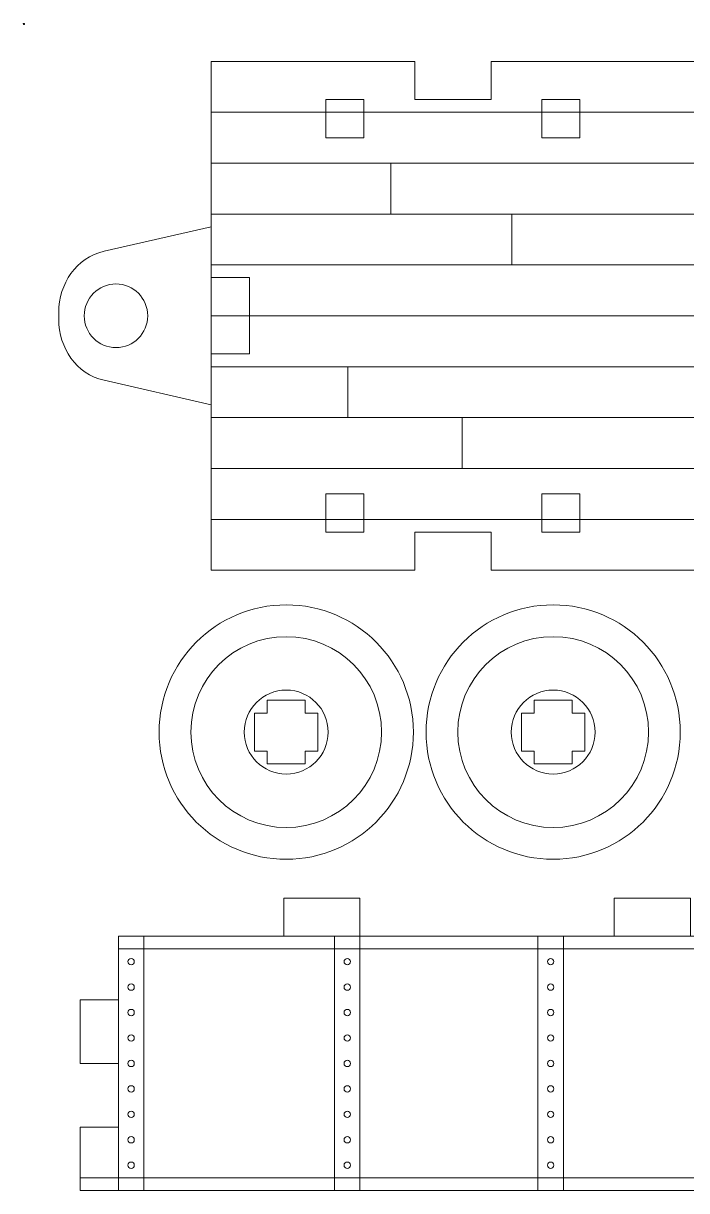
# Model space of a CAD drawing. Header units: millimetres. Extents: x -150 to 148, y 4 to 100.
# Drawn here: x -149.8 to -97.6, y 8 to 99.7 of the extents above; entities that cross this region are included whole.
import ezdxf

# ---------------------------------------------------------------- set-up
doc = ezdxf.new("R2010")
doc.units = ezdxf.units.MM
doc.header["$MEASUREMENT"] = 0
for name, color, linetype in [('cut', 7, 'Continuous'), ('cut light', 7, 'Continuous'), ('origin', 7, 'Continuous')]:
    doc.layers.add(name, color=color, linetype=linetype)

msp = doc.modelspace()

# ---------------------------------------------------------------- linework, layer by layer
at = {"layer": 'cut', "lineweight": 0}
for centre in [(-129.1068, 44.0165), (-108.1068, 44.0165)]:
    msp.add_ellipse(centre, major_axis=(0, 10), ratio=1, dxfattribs=at)
for points, knots in [([(-134.9979, 69.7378), (-134.9979, 69.7378), (-143.4346, 71.6688), (-143.4346, 71.6688), (-143.4346, 71.6688), (-145.6208, 72.1691), (-146.9979, 74.2152), (-146.9979, 76.458), (-146.9979, 76.458), (-146.9979, 76.458), (-146.9979, 77.0176), (-146.9979, 77.0176), (-146.9979, 77.0176), (-146.9979, 79.2604), (-145.621, 81.3065), (-143.4346, 81.8068), (-143.4346, 81.8068), (-143.4346, 81.8068), (-134.9979, 83.7378), (-134.9979, 83.7378), (-134.9979, 83.7378), (-134.9979, 83.7378), (-134.9979, 96.7378), (-134.9979, 96.7378), (-134.9979, 96.7378), (-134.9979, 96.7378), (-118.9979, 96.7378), (-118.9979, 96.7378), (-118.9979, 96.7378), (-118.9979, 96.7378), (-118.9979, 93.7378), (-118.9979, 93.7378), (-118.9979, 93.7378), (-118.9979, 93.7378), (-112.9979, 93.7378), (-112.9979, 93.7378), (-112.9979, 93.7378), (-112.9979, 93.7378), (-112.9979, 96.7378), (-112.9979, 96.7378), (-112.9979, 96.7378), (-112.9979, 96.7378), (-92.9979, 96.7378), (-92.9979, 96.7378), (-92.9979, 96.7378), (-92.9979, 96.7378), (-92.9979, 93.7378), (-92.9979, 93.7378), (-92.9979, 93.7378), (-92.9979, 93.7378), (-86.9979, 93.7378), (-86.9979, 93.7378), (-86.9979, 93.7378), (-86.9979, 93.7378), (-86.9979, 96.7378), (-86.9979, 96.7378), (-86.9979, 96.7378), (-86.9979, 96.7378), (-66.9979, 96.7378), (-66.9979, 96.7378), (-66.9979, 96.7378), (-66.9979, 96.7378), (-66.9979, 93.7378), (-66.9979, 93.7378), (-66.9979, 93.7378), (-66.9979, 93.7378), (-60.9979, 93.7378), (-60.9979, 93.7378), (-60.9979, 93.7378), (-60.9979, 93.7378), (-60.9979, 96.7378), (-60.9979, 96.7378), (-60.9979, 96.7378), (-60.9979, 96.7378), (-44.9979, 96.7378), (-44.9979, 96.7378), (-44.9979, 96.7378), (-44.9979, 96.7378), (-44.9979, 83.7378), (-44.9979, 83.7378), (-44.9979, 83.7378), (-44.9979, 83.7378), (-36.5612, 81.8068), (-36.5612, 81.8068), (-36.5612, 81.8068), (-34.3748, 81.3064), (-32.9979, 79.2606), (-32.9979, 77.0176), (-32.9979, 77.0176), (-32.9979, 77.0176), (-32.9979, 76.458), (-32.9979, 76.458), (-32.9979, 76.458), (-32.9979, 74.215), (-34.3749, 72.1692), (-36.5612, 71.6688), (-36.5612, 71.6688), (-36.5612, 71.6688), (-44.9979, 69.7378), (-44.9979, 69.7378), (-44.9979, 69.7378), (-44.9979, 69.7378), (-44.9979, 56.7378), (-44.9979, 56.7378), (-44.9979, 56.7378), (-44.9979, 56.7378), (-60.9979, 56.7378), (-60.9979, 56.7378), (-60.9979, 56.7378), (-60.9979, 56.7378), (-60.9979, 59.7378), (-60.9979, 59.7378), (-60.9979, 59.7378), (-60.9979, 59.7378), (-66.9979, 59.7378), (-66.9979, 59.7378), (-66.9979, 59.7378), (-66.9979, 59.7378), (-66.9979, 56.7378), (-66.9979, 56.7378), (-66.9979, 56.7378), (-66.9979, 56.7378), (-86.9979, 56.7378), (-86.9979, 56.7378), (-86.9979, 56.7378), (-86.9979, 56.7378), (-86.9979, 59.7378), (-86.9979, 59.7378), (-86.9979, 59.7378), (-86.9979, 59.7378), (-92.9979, 59.7378), (-92.9979, 59.7378), (-92.9979, 59.7378), (-92.9979, 59.7378), (-92.9979, 56.7378), (-92.9979, 56.7378), (-92.9979, 56.7378), (-92.9979, 56.7378), (-112.9979, 56.7378), (-112.9979, 56.7378), (-112.9979, 56.7378), (-112.9979, 56.7378), (-112.9979, 59.7378), (-112.9979, 59.7378), (-112.9979, 59.7378), (-112.9979, 59.7378), (-118.9979, 59.7378), (-118.9979, 59.7378), (-118.9979, 59.7378), (-118.9979, 59.7378), (-118.9979, 56.7378), (-118.9979, 56.7378), (-118.9979, 56.7378), (-118.9979, 56.7378), (-134.9979, 56.7378), (-134.9979, 56.7378), (-134.9979, 56.7378), (-134.9979, 56.7378), (-134.9979, 69.7378), (-134.9979, 69.7378)], [0, 0, 0, 0, 0.0243902, 0.0243902, 0.0243902, 0.0243902, 0.0487805, 0.0487805, 0.0487805, 0.0487805, 0.0731707, 0.0731707, 0.0731707, 0.0731707, 0.097561, 0.097561, 0.097561, 0.097561, 0.1219512, 0.1219512, 0.1219512, 0.1219512, 0.1463415, 0.1463415, 0.1463415, 0.1463415, 0.1707317, 0.1707317, 0.1707317, 0.1707317, 0.195122, 0.195122, 0.195122, 0.195122, 0.2195122, 0.2195122, 0.2195122, 0.2195122, 0.2439024, 0.2439024, 0.2439024, 0.2439024, 0.2682927, 0.2682927, 0.2682927, 0.2682927, 0.2926829, 0.2926829, 0.2926829, 0.2926829, 0.3170732, 0.3170732, 0.3170732, 0.3170732, 0.3414634, 0.3414634, 0.3414634, 0.3414634, 0.3658537, 0.3658537, 0.3658537, 0.3658537, 0.3902439, 0.3902439, 0.3902439, 0.3902439, 0.4146341, 0.4146341, 0.4146341, 0.4146341, 0.4390244, 0.4390244, 0.4390244, 0.4390244, 0.4634146, 0.4634146, 0.4634146, 0.4634146, 0.4878049, 0.4878049, 0.4878049, 0.4878049, 0.5121951, 0.5121951, 0.5121951, 0.5121951, 0.5365854, 0.5365854, 0.5365854, 0.5365854, 0.5609756, 0.5609756, 0.5609756, 0.5609756, 0.5853659, 0.5853659, 0.5853659, 0.5853659, 0.6097561, 0.6097561, 0.6097561, 0.6097561, 0.6341463, 0.6341463, 0.6341463, 0.6341463, 0.6585366, 0.6585366, 0.6585366, 0.6585366, 0.6829268, 0.6829268, 0.6829268, 0.6829268, 0.7073171, 0.7073171, 0.7073171, 0.7073171, 0.7317073, 0.7317073, 0.7317073, 0.7317073, 0.7560976, 0.7560976, 0.7560976, 0.7560976, 0.7804878, 0.7804878, 0.7804878, 0.7804878, 0.804878, 0.804878, 0.804878, 0.804878, 0.8292683, 0.8292683, 0.8292683, 0.8292683, 0.8536585, 0.8536585, 0.8536585, 0.8536585, 0.8780488, 0.8780488, 0.8780488, 0.8780488, 0.902439, 0.902439, 0.902439, 0.902439, 0.9268293, 0.9268293, 0.9268293, 0.9268293, 0.9512195, 0.9512195, 0.9512195, 0.9512195, 1, 1, 1, 1]), ([(-125.9979, 93.7378), (-125.9979, 93.7378), (-122.9979, 93.7378), (-122.9979, 93.7378), (-122.9979, 93.7378), (-122.9979, 93.7378), (-122.9979, 90.7378), (-122.9979, 90.7378), (-122.9979, 90.7378), (-122.9979, 90.7378), (-125.9979, 90.7378), (-125.9979, 90.7378), (-125.9979, 90.7378), (-125.9979, 90.7378), (-125.9979, 93.7378), (-125.9979, 93.7378)], [0, 0, 0, 0, 0.2, 0.2, 0.2, 0.2, 0.4, 0.4, 0.4, 0.4, 0.6, 0.6, 0.6, 0.6, 1, 1, 1, 1]), ([(-108.9979, 93.7378), (-108.9979, 93.7378), (-105.9979, 93.7378), (-105.9979, 93.7378), (-105.9979, 93.7378), (-105.9979, 93.7378), (-105.9979, 90.7378), (-105.9979, 90.7378), (-105.9979, 90.7378), (-105.9979, 90.7378), (-108.9979, 90.7378), (-108.9979, 90.7378), (-108.9979, 90.7378), (-108.9979, 90.7378), (-108.9979, 93.7378), (-108.9979, 93.7378)], [0, 0, 0, 0, 0.2, 0.2, 0.2, 0.2, 0.4, 0.4, 0.4, 0.4, 0.6, 0.6, 0.6, 0.6, 1, 1, 1, 1]), ([(-139.9979, 76.7378), (-139.9979, 75.3572), (-141.1173, 74.2378), (-142.4979, 74.2378), (-142.4979, 74.2378), (-143.8785, 74.2378), (-144.9979, 75.3572), (-144.9979, 76.7378), (-144.9979, 76.7378), (-144.9979, 78.1184), (-143.8785, 79.2378), (-142.4979, 79.2378), (-142.4979, 79.2378), (-141.1173, 79.2378), (-139.9979, 78.1184), (-139.9979, 76.7378)], [0, 0, 0, 0, 0.2, 0.2, 0.2, 0.2, 0.4, 0.4, 0.4, 0.4, 0.6, 0.6, 0.6, 0.6, 1, 1, 1, 1]), ([(-134.9979, 79.7378), (-134.9979, 79.7378), (-131.9979, 79.7378), (-131.9979, 79.7378), (-131.9979, 79.7378), (-131.9979, 79.7378), (-131.9979, 73.7378), (-131.9979, 73.7378), (-131.9979, 73.7378), (-131.9979, 73.7378), (-134.9979, 73.7378), (-134.9979, 73.7378), (-134.9979, 73.7378), (-134.9979, 73.7378), (-134.9979, 79.7378), (-134.9979, 79.7378)], [0, 0, 0, 0, 0.2, 0.2, 0.2, 0.2, 0.4, 0.4, 0.4, 0.4, 0.6, 0.6, 0.6, 0.6, 1, 1, 1, 1]), ([(-125.9979, 62.7378), (-125.9979, 62.7378), (-122.9979, 62.7378), (-122.9979, 62.7378), (-122.9979, 62.7378), (-122.9979, 62.7378), (-122.9979, 59.7378), (-122.9979, 59.7378), (-122.9979, 59.7378), (-122.9979, 59.7378), (-125.9979, 59.7378), (-125.9979, 59.7378), (-125.9979, 59.7378), (-125.9979, 59.7378), (-125.9979, 62.7378), (-125.9979, 62.7378)], [0, 0, 0, 0, 0.2, 0.2, 0.2, 0.2, 0.4, 0.4, 0.4, 0.4, 0.6, 0.6, 0.6, 0.6, 1, 1, 1, 1]), ([(-108.9979, 62.7378), (-108.9979, 62.7378), (-105.9979, 62.7378), (-105.9979, 62.7378), (-105.9979, 62.7378), (-105.9979, 62.7378), (-105.9979, 59.7378), (-105.9979, 59.7378), (-105.9979, 59.7378), (-105.9979, 59.7378), (-108.9979, 59.7378), (-108.9979, 59.7378), (-108.9979, 59.7378), (-108.9979, 59.7378), (-108.9979, 62.7378), (-108.9979, 62.7378)], [0, 0, 0, 0, 0.2, 0.2, 0.2, 0.2, 0.4, 0.4, 0.4, 0.4, 0.6, 0.6, 0.6, 0.6, 1, 1, 1, 1]), ([(-130.6068, 46.5165), (-130.6068, 46.5165), (-127.6068, 46.5165), (-127.6068, 46.5165), (-127.6068, 46.5165), (-127.6068, 46.5165), (-127.6068, 45.5165), (-127.6068, 45.5165), (-127.6068, 45.5165), (-127.6068, 45.5165), (-126.6068, 45.5165), (-126.6068, 45.5165), (-126.6068, 45.5165), (-126.6068, 45.5165), (-126.6068, 42.5165), (-126.6068, 42.5165), (-126.6068, 42.5165), (-126.6068, 42.5165), (-127.6068, 42.5165), (-127.6068, 42.5165), (-127.6068, 42.5165), (-127.6068, 42.5165), (-127.6068, 41.5165), (-127.6068, 41.5165), (-127.6068, 41.5165), (-127.6068, 41.5165), (-130.6068, 41.5165), (-130.6068, 41.5165), (-130.6068, 41.5165), (-130.6068, 41.5165), (-130.6068, 42.5165), (-130.6068, 42.5165), (-130.6068, 42.5165), (-130.6068, 42.5165), (-131.6068, 42.5165), (-131.6068, 42.5165), (-131.6068, 42.5165), (-131.6068, 42.5165), (-131.6068, 45.5165), (-131.6068, 45.5165), (-131.6068, 45.5165), (-131.6068, 45.5165), (-130.6068, 45.5165), (-130.6068, 45.5165), (-130.6068, 45.5165), (-130.6068, 45.5165), (-130.6068, 46.5165), (-130.6068, 46.5165)], [0, 0, 0, 0, 0.0769231, 0.0769231, 0.0769231, 0.0769231, 0.1538462, 0.1538462, 0.1538462, 0.1538462, 0.2307692, 0.2307692, 0.2307692, 0.2307692, 0.3076923, 0.3076923, 0.3076923, 0.3076923, 0.3846154, 0.3846154, 0.3846154, 0.3846154, 0.4615385, 0.4615385, 0.4615385, 0.4615385, 0.5384615, 0.5384615, 0.5384615, 0.5384615, 0.6153846, 0.6153846, 0.6153846, 0.6153846, 0.6923077, 0.6923077, 0.6923077, 0.6923077, 0.7692308, 0.7692308, 0.7692308, 0.7692308, 0.8461538, 0.8461538, 0.8461538, 0.8461538, 1, 1, 1, 1]), ([(-109.6068, 46.5165), (-109.6068, 46.5165), (-106.6068, 46.5165), (-106.6068, 46.5165), (-106.6068, 46.5165), (-106.6068, 46.5165), (-106.6068, 45.5165), (-106.6068, 45.5165), (-106.6068, 45.5165), (-106.6068, 45.5165), (-105.6068, 45.5165), (-105.6068, 45.5165), (-105.6068, 45.5165), (-105.6068, 45.5165), (-105.6068, 42.5165), (-105.6068, 42.5165), (-105.6068, 42.5165), (-105.6068, 42.5165), (-106.6068, 42.5165), (-106.6068, 42.5165), (-106.6068, 42.5165), (-106.6068, 42.5165), (-106.6068, 41.5165), (-106.6068, 41.5165), (-106.6068, 41.5165), (-106.6068, 41.5165), (-109.6068, 41.5165), (-109.6068, 41.5165), (-109.6068, 41.5165), (-109.6068, 41.5165), (-109.6068, 42.5165), (-109.6068, 42.5165), (-109.6068, 42.5165), (-109.6068, 42.5165), (-110.6068, 42.5165), (-110.6068, 42.5165), (-110.6068, 42.5165), (-110.6068, 42.5165), (-110.6068, 45.5165), (-110.6068, 45.5165), (-110.6068, 45.5165), (-110.6068, 45.5165), (-109.6068, 45.5165), (-109.6068, 45.5165), (-109.6068, 45.5165), (-109.6068, 45.5165), (-109.6068, 46.5165), (-109.6068, 46.5165)], [0, 0, 0, 0, 0.0769231, 0.0769231, 0.0769231, 0.0769231, 0.1538462, 0.1538462, 0.1538462, 0.1538462, 0.2307692, 0.2307692, 0.2307692, 0.2307692, 0.3076923, 0.3076923, 0.3076923, 0.3076923, 0.3846154, 0.3846154, 0.3846154, 0.3846154, 0.4615385, 0.4615385, 0.4615385, 0.4615385, 0.5384615, 0.5384615, 0.5384615, 0.5384615, 0.6153846, 0.6153846, 0.6153846, 0.6153846, 0.6923077, 0.6923077, 0.6923077, 0.6923077, 0.7692308, 0.7692308, 0.7692308, 0.7692308, 0.8461538, 0.8461538, 0.8461538, 0.8461538, 1, 1, 1, 1]), ([(-77.3052, 30.9714), (-77.3052, 30.9714), (-77.3052, 27.9714), (-77.3052, 27.9714), (-77.3052, 27.9714), (-77.3052, 27.9714), (-97.3052, 27.9714), (-97.3052, 27.9714), (-97.3052, 27.9714), (-97.3052, 27.9714), (-97.3052, 30.9714), (-97.3052, 30.9714), (-97.3052, 30.9714), (-97.3052, 30.9714), (-103.3052, 30.9714), (-103.3052, 30.9714), (-103.3052, 30.9714), (-103.3052, 30.9714), (-103.3052, 27.9714), (-103.3052, 27.9714), (-103.3052, 27.9714), (-103.3052, 27.9714), (-123.3052, 27.9714), (-123.3052, 27.9714), (-123.3052, 27.9714), (-123.3052, 27.9714), (-123.3052, 30.9714), (-123.3052, 30.9714), (-123.3052, 30.9714), (-123.3052, 30.9714), (-129.3052, 30.9714), (-129.3052, 30.9714), (-129.3052, 30.9714), (-129.3052, 30.9714), (-129.3052, 27.9714), (-129.3052, 27.9714), (-129.3052, 27.9714), (-129.3052, 27.9714), (-142.3052, 27.9714), (-142.3052, 27.9714), (-142.3052, 27.9714), (-142.3052, 27.9714), (-142.3052, 22.9714), (-142.3052, 22.9714), (-142.3052, 22.9714), (-142.3052, 22.9714), (-145.3052, 22.9714), (-145.3052, 22.9714), (-145.3052, 22.9714), (-145.3052, 22.9714), (-145.3052, 17.9714), (-145.3052, 17.9714), (-145.3052, 17.9714), (-145.3052, 17.9714), (-142.3052, 17.9714), (-142.3052, 17.9714), (-142.3052, 17.9714), (-142.3052, 17.9714), (-142.3052, 12.9714), (-142.3052, 12.9714), (-142.3052, 12.9714), (-142.3052, 12.9714), (-145.3052, 12.9714), (-145.3052, 12.9714), (-145.3052, 12.9714), (-145.3052, 12.9714), (-145.3052, 7.9714), (-145.3052, 7.9714), (-145.3052, 7.9714), (-145.3052, 7.9714), (-55.3052, 7.9714), (-55.3052, 7.9714), (-55.3052, 7.9714), (-55.3052, 7.9714), (-55.3052, 12.9714), (-55.3052, 12.9714), (-55.3052, 12.9714), (-55.3052, 12.9714), (-58.3052, 12.9714), (-58.3052, 12.9714), (-58.3052, 12.9714), (-58.3052, 12.9714), (-58.3052, 17.9714), (-58.3052, 17.9714), (-58.3052, 17.9714), (-58.3052, 17.9714), (-55.3052, 17.9714), (-55.3052, 17.9714), (-55.3052, 17.9714), (-55.3052, 17.9714), (-55.3052, 22.9714), (-55.3052, 22.9714), (-55.3052, 22.9714), (-55.3052, 22.9714), (-58.3052, 22.9714), (-58.3052, 22.9714), (-58.3052, 22.9714), (-58.3052, 22.9714), (-58.3052, 27.9714), (-58.3052, 27.9714), (-58.3052, 27.9714), (-58.3052, 27.9714), (-71.3052, 27.9714), (-71.3052, 27.9714), (-71.3052, 27.9714), (-71.3052, 27.9714), (-71.3052, 30.9714), (-71.3052, 30.9714), (-71.3052, 30.9714), (-71.3052, 30.9714), (-77.3052, 30.9714), (-77.3052, 30.9714)], [0, 0, 0, 0, 0.0344828, 0.0344828, 0.0344828, 0.0344828, 0.0689655, 0.0689655, 0.0689655, 0.0689655, 0.1034483, 0.1034483, 0.1034483, 0.1034483, 0.137931, 0.137931, 0.137931, 0.137931, 0.1724138, 0.1724138, 0.1724138, 0.1724138, 0.2068966, 0.2068966, 0.2068966, 0.2068966, 0.2413793, 0.2413793, 0.2413793, 0.2413793, 0.2758621, 0.2758621, 0.2758621, 0.2758621, 0.3103448, 0.3103448, 0.3103448, 0.3103448, 0.3448276, 0.3448276, 0.3448276, 0.3448276, 0.3793103, 0.3793103, 0.3793103, 0.3793103, 0.4137931, 0.4137931, 0.4137931, 0.4137931, 0.4482759, 0.4482759, 0.4482759, 0.4482759, 0.4827586, 0.4827586, 0.4827586, 0.4827586, 0.5172414, 0.5172414, 0.5172414, 0.5172414, 0.5517241, 0.5517241, 0.5517241, 0.5517241, 0.5862069, 0.5862069, 0.5862069, 0.5862069, 0.6206897, 0.6206897, 0.6206897, 0.6206897, 0.6551724, 0.6551724, 0.6551724, 0.6551724, 0.6896552, 0.6896552, 0.6896552, 0.6896552, 0.7241379, 0.7241379, 0.7241379, 0.7241379, 0.7586207, 0.7586207, 0.7586207, 0.7586207, 0.7931034, 0.7931034, 0.7931034, 0.7931034, 0.8275862, 0.8275862, 0.8275862, 0.8275862, 0.862069, 0.862069, 0.862069, 0.862069, 0.8965517, 0.8965517, 0.8965517, 0.8965517, 0.9310345, 0.9310345, 0.9310345, 0.9310345, 1, 1, 1, 1])]:
    msp.add_open_spline(points, degree=3, knots=knots, dxfattribs=at)
at = {"layer": 'cut light', "color": 5, "lineweight": 0}
for centre, major_axis in [((-129.1068, 44.0165), (0, 7.5)), ((-108.1068, 44.0165), (0, 7.5)), ((-129.1068, 44.0165), (0, 3.2999)), ((-108.1068, 44.0165), (0, 3.2999))]:
    msp.add_ellipse(centre, major_axis=major_axis, ratio=1, dxfattribs=at)
for points in [[(-44.9979, 92.7378), (-44.9979, 92.7378), (-134.9979, 92.7378), (-134.9979, 92.7378)], [(-44.9979, 88.7378), (-44.9979, 88.7378), (-134.9979, 88.7378), (-134.9979, 88.7378)], [(-120.8856, 88.7378), (-120.8856, 88.7378), (-120.8856, 84.7378), (-120.8856, 84.7378)], [(-44.9979, 84.7378), (-44.9979, 84.7378), (-134.9979, 84.7378), (-134.9979, 84.7378)], [(-111.3605, 80.7378), (-111.3605, 80.7378), (-111.3605, 84.7378), (-111.3605, 84.7378)], [(-134.9979, 69.7378), (-134.9979, 69.7378), (-134.9979, 83.7378), (-134.9979, 83.7378)], [(-44.9979, 80.7378), (-44.9979, 80.7378), (-134.9979, 80.7378), (-134.9979, 80.7378)], [(-44.9979, 76.7378), (-44.9979, 76.7378), (-134.9979, 76.7378), (-134.9979, 76.7378)], [(-44.9979, 72.7378), (-44.9979, 72.7378), (-134.9979, 72.7378), (-134.9979, 72.7378)], [(-124.2722, 68.7378), (-124.2722, 68.7378), (-124.2722, 72.7378), (-124.2722, 72.7378)], [(-44.9979, 68.7378), (-44.9979, 68.7378), (-134.9979, 68.7378), (-134.9979, 68.7378)], [(-115.2766, 68.7378), (-115.2766, 68.7378), (-115.2766, 64.7378), (-115.2766, 64.7378)], [(-44.9979, 64.7378), (-44.9979, 64.7378), (-134.9979, 64.7378), (-134.9979, 64.7378)], [(-44.9979, 60.7378), (-44.9979, 60.7378), (-134.9979, 60.7378), (-134.9979, 60.7378)]]:
    msp.add_open_spline(points, degree=3, dxfattribs=at)
for points in [[(-142.3052, 27.9714), (-142.3052, 27.9714), (-142.3052, 7.9714), (-142.3052, 7.9714), (-142.3052, 7.9714), (-142.3052, 7.9714), (-140.3052, 7.9714), (-140.3052, 7.9714), (-140.3052, 7.9714), (-140.3052, 7.9714), (-140.3052, 27.9714), (-140.3052, 27.9714), (-140.3052, 27.9714), (-140.3052, 27.9714), (-142.3052, 27.9714), (-142.3052, 27.9714)], [(-142.3052, 26.9714), (-142.3052, 26.9714), (-142.3052, 27.9714), (-142.3052, 27.9714), (-142.3052, 27.9714), (-142.3052, 27.9714), (-58.3052, 27.9714), (-58.3052, 27.9714), (-58.3052, 27.9714), (-58.3052, 27.9714), (-58.3052, 26.9714), (-58.3052, 26.9714), (-58.3052, 26.9714), (-58.3052, 26.9714), (-142.3052, 26.9714), (-142.3052, 26.9714)], [(-125.3052, 27.9714), (-125.3052, 27.9714), (-125.3052, 7.9714), (-125.3052, 7.9714), (-125.3052, 7.9714), (-125.3052, 7.9714), (-123.3052, 7.9714), (-123.3052, 7.9714), (-123.3052, 7.9714), (-123.3052, 7.9714), (-123.3052, 27.9714), (-123.3052, 27.9714), (-123.3052, 27.9714), (-123.3052, 27.9714), (-125.3052, 27.9714), (-125.3052, 27.9714)], [(-109.3052, 27.9714), (-109.3052, 27.9714), (-109.3052, 7.9714), (-109.3052, 7.9714), (-109.3052, 7.9714), (-109.3052, 7.9714), (-107.3052, 7.9714), (-107.3052, 7.9714), (-107.3052, 7.9714), (-107.3052, 7.9714), (-107.3052, 27.9714), (-107.3052, 27.9714), (-107.3052, 27.9714), (-107.3052, 27.9714), (-109.3052, 27.9714), (-109.3052, 27.9714)], [(-141.5552, 25.9714), (-141.5552, 25.8333), (-141.4433, 25.7214), (-141.3052, 25.7214), (-141.3052, 25.7214), (-141.1671, 25.7214), (-141.0552, 25.8333), (-141.0552, 25.9714), (-141.0552, 25.9714), (-141.0552, 26.1095), (-141.1671, 26.2214), (-141.3052, 26.2214), (-141.3052, 26.2214), (-141.4433, 26.2214), (-141.5552, 26.1095), (-141.5552, 25.9714)], [(-124.5552, 25.9714), (-124.5552, 25.8333), (-124.4433, 25.7214), (-124.3052, 25.7214), (-124.3052, 25.7214), (-124.1671, 25.7214), (-124.0552, 25.8333), (-124.0552, 25.9714), (-124.0552, 25.9714), (-124.0552, 26.1095), (-124.1671, 26.2214), (-124.3052, 26.2214), (-124.3052, 26.2214), (-124.4433, 26.2214), (-124.5552, 26.1095), (-124.5552, 25.9714)], [(-108.5552, 25.9714), (-108.5552, 25.8333), (-108.4433, 25.7214), (-108.3052, 25.7214), (-108.3052, 25.7214), (-108.1671, 25.7214), (-108.0552, 25.8333), (-108.0552, 25.9714), (-108.0552, 25.9714), (-108.0552, 26.1095), (-108.1671, 26.2214), (-108.3052, 26.2214), (-108.3052, 26.2214), (-108.4433, 26.2214), (-108.5552, 26.1095), (-108.5552, 25.9714)], [(-141.5552, 23.9714), (-141.5552, 23.8333), (-141.4433, 23.7214), (-141.3052, 23.7214), (-141.3052, 23.7214), (-141.1671, 23.7214), (-141.0552, 23.8333), (-141.0552, 23.9714), (-141.0552, 23.9714), (-141.0552, 24.1095), (-141.1671, 24.2214), (-141.3052, 24.2214), (-141.3052, 24.2214), (-141.4433, 24.2214), (-141.5552, 24.1095), (-141.5552, 23.9714)], [(-124.5552, 23.9714), (-124.5552, 23.8333), (-124.4433, 23.7214), (-124.3052, 23.7214), (-124.3052, 23.7214), (-124.1671, 23.7214), (-124.0552, 23.8333), (-124.0552, 23.9714), (-124.0552, 23.9714), (-124.0552, 24.1095), (-124.1671, 24.2214), (-124.3052, 24.2214), (-124.3052, 24.2214), (-124.4433, 24.2214), (-124.5552, 24.1095), (-124.5552, 23.9714)], [(-108.5552, 23.9714), (-108.5552, 23.8333), (-108.4433, 23.7214), (-108.3052, 23.7214), (-108.3052, 23.7214), (-108.1671, 23.7214), (-108.0552, 23.8333), (-108.0552, 23.9714), (-108.0552, 23.9714), (-108.0552, 24.1095), (-108.1671, 24.2214), (-108.3052, 24.2214), (-108.3052, 24.2214), (-108.4433, 24.2214), (-108.5552, 24.1095), (-108.5552, 23.9714)], [(-141.5552, 21.9714), (-141.5552, 21.8333), (-141.4433, 21.7214), (-141.3052, 21.7214), (-141.3052, 21.7214), (-141.1671, 21.7214), (-141.0552, 21.8333), (-141.0552, 21.9714), (-141.0552, 21.9714), (-141.0552, 22.1095), (-141.1671, 22.2214), (-141.3052, 22.2214), (-141.3052, 22.2214), (-141.4433, 22.2214), (-141.5552, 22.1095), (-141.5552, 21.9714)], [(-124.5552, 21.9714), (-124.5552, 21.8333), (-124.4433, 21.7214), (-124.3052, 21.7214), (-124.3052, 21.7214), (-124.1671, 21.7214), (-124.0552, 21.8333), (-124.0552, 21.9714), (-124.0552, 21.9714), (-124.0552, 22.1095), (-124.1671, 22.2214), (-124.3052, 22.2214), (-124.3052, 22.2214), (-124.4433, 22.2214), (-124.5552, 22.1095), (-124.5552, 21.9714)], [(-108.5552, 21.9714), (-108.5552, 21.8333), (-108.4433, 21.7214), (-108.3052, 21.7214), (-108.3052, 21.7214), (-108.1671, 21.7214), (-108.0552, 21.8333), (-108.0552, 21.9714), (-108.0552, 21.9714), (-108.0552, 22.1095), (-108.1671, 22.2214), (-108.3052, 22.2214), (-108.3052, 22.2214), (-108.4433, 22.2214), (-108.5552, 22.1095), (-108.5552, 21.9714)], [(-141.5552, 19.9714), (-141.5552, 19.8333), (-141.4433, 19.7214), (-141.3052, 19.7214), (-141.3052, 19.7214), (-141.1671, 19.7214), (-141.0552, 19.8333), (-141.0552, 19.9714), (-141.0552, 19.9714), (-141.0552, 20.1095), (-141.1671, 20.2214), (-141.3052, 20.2214), (-141.3052, 20.2214), (-141.4433, 20.2214), (-141.5552, 20.1095), (-141.5552, 19.9714)], [(-124.5552, 19.9714), (-124.5552, 19.8333), (-124.4433, 19.7214), (-124.3052, 19.7214), (-124.3052, 19.7214), (-124.1671, 19.7214), (-124.0552, 19.8333), (-124.0552, 19.9714), (-124.0552, 19.9714), (-124.0552, 20.1095), (-124.1671, 20.2214), (-124.3052, 20.2214), (-124.3052, 20.2214), (-124.4433, 20.2214), (-124.5552, 20.1095), (-124.5552, 19.9714)], [(-108.5552, 19.9714), (-108.5552, 19.8333), (-108.4433, 19.7214), (-108.3052, 19.7214), (-108.3052, 19.7214), (-108.1671, 19.7214), (-108.0552, 19.8333), (-108.0552, 19.9714), (-108.0552, 19.9714), (-108.0552, 20.1095), (-108.1671, 20.2214), (-108.3052, 20.2214), (-108.3052, 20.2214), (-108.4433, 20.2214), (-108.5552, 20.1095), (-108.5552, 19.9714)], [(-141.5552, 17.9714), (-141.5552, 17.8333), (-141.4433, 17.7214), (-141.3052, 17.7214), (-141.3052, 17.7214), (-141.1671, 17.7214), (-141.0552, 17.8333), (-141.0552, 17.9714), (-141.0552, 17.9714), (-141.0552, 18.1095), (-141.1671, 18.2214), (-141.3052, 18.2214), (-141.3052, 18.2214), (-141.4433, 18.2214), (-141.5552, 18.1095), (-141.5552, 17.9714)], [(-124.5552, 17.9714), (-124.5552, 17.8333), (-124.4433, 17.7214), (-124.3052, 17.7214), (-124.3052, 17.7214), (-124.1671, 17.7214), (-124.0552, 17.8333), (-124.0552, 17.9714), (-124.0552, 17.9714), (-124.0552, 18.1095), (-124.1671, 18.2214), (-124.3052, 18.2214), (-124.3052, 18.2214), (-124.4433, 18.2214), (-124.5552, 18.1095), (-124.5552, 17.9714)], [(-108.5552, 17.9714), (-108.5552, 17.8333), (-108.4433, 17.7214), (-108.3052, 17.7214), (-108.3052, 17.7214), (-108.1671, 17.7214), (-108.0552, 17.8333), (-108.0552, 17.9714), (-108.0552, 17.9714), (-108.0552, 18.1095), (-108.1671, 18.2214), (-108.3052, 18.2214), (-108.3052, 18.2214), (-108.4433, 18.2214), (-108.5552, 18.1095), (-108.5552, 17.9714)], [(-141.5552, 15.9714), (-141.5552, 15.8333), (-141.4433, 15.7214), (-141.3052, 15.7214), (-141.3052, 15.7214), (-141.1671, 15.7214), (-141.0552, 15.8333), (-141.0552, 15.9714), (-141.0552, 15.9714), (-141.0552, 16.1095), (-141.1671, 16.2214), (-141.3052, 16.2214), (-141.3052, 16.2214), (-141.4433, 16.2214), (-141.5552, 16.1095), (-141.5552, 15.9714)], [(-124.5552, 15.9714), (-124.5552, 15.8333), (-124.4433, 15.7214), (-124.3052, 15.7214), (-124.3052, 15.7214), (-124.1671, 15.7214), (-124.0552, 15.8333), (-124.0552, 15.9714), (-124.0552, 15.9714), (-124.0552, 16.1095), (-124.1671, 16.2214), (-124.3052, 16.2214), (-124.3052, 16.2214), (-124.4433, 16.2214), (-124.5552, 16.1095), (-124.5552, 15.9714)], [(-108.5552, 15.9714), (-108.5552, 15.8333), (-108.4433, 15.7214), (-108.3052, 15.7214), (-108.3052, 15.7214), (-108.1671, 15.7214), (-108.0552, 15.8333), (-108.0552, 15.9714), (-108.0552, 15.9714), (-108.0552, 16.1095), (-108.1671, 16.2214), (-108.3052, 16.2214), (-108.3052, 16.2214), (-108.4433, 16.2214), (-108.5552, 16.1095), (-108.5552, 15.9714)], [(-141.5552, 13.9714), (-141.5552, 13.8333), (-141.4433, 13.7214), (-141.3052, 13.7214), (-141.3052, 13.7214), (-141.1671, 13.7214), (-141.0552, 13.8333), (-141.0552, 13.9714), (-141.0552, 13.9714), (-141.0552, 14.1095), (-141.1671, 14.2214), (-141.3052, 14.2214), (-141.3052, 14.2214), (-141.4433, 14.2214), (-141.5552, 14.1095), (-141.5552, 13.9714)], [(-124.5552, 13.9714), (-124.5552, 13.8333), (-124.4433, 13.7214), (-124.3052, 13.7214), (-124.3052, 13.7214), (-124.1671, 13.7214), (-124.0552, 13.8333), (-124.0552, 13.9714), (-124.0552, 13.9714), (-124.0552, 14.1095), (-124.1671, 14.2214), (-124.3052, 14.2214), (-124.3052, 14.2214), (-124.4433, 14.2214), (-124.5552, 14.1095), (-124.5552, 13.9714)], [(-108.5552, 13.9714), (-108.5552, 13.8333), (-108.4433, 13.7214), (-108.3052, 13.7214), (-108.3052, 13.7214), (-108.1671, 13.7214), (-108.0552, 13.8333), (-108.0552, 13.9714), (-108.0552, 13.9714), (-108.0552, 14.1095), (-108.1671, 14.2214), (-108.3052, 14.2214), (-108.3052, 14.2214), (-108.4433, 14.2214), (-108.5552, 14.1095), (-108.5552, 13.9714)], [(-141.5552, 11.9714), (-141.5552, 11.8333), (-141.4433, 11.7214), (-141.3052, 11.7214), (-141.3052, 11.7214), (-141.1671, 11.7214), (-141.0552, 11.8333), (-141.0552, 11.9714), (-141.0552, 11.9714), (-141.0552, 12.1095), (-141.1671, 12.2214), (-141.3052, 12.2214), (-141.3052, 12.2214), (-141.4433, 12.2214), (-141.5552, 12.1095), (-141.5552, 11.9714)], [(-124.5552, 11.9714), (-124.5552, 11.8333), (-124.4433, 11.7214), (-124.3052, 11.7214), (-124.3052, 11.7214), (-124.1671, 11.7214), (-124.0552, 11.8333), (-124.0552, 11.9714), (-124.0552, 11.9714), (-124.0552, 12.1095), (-124.1671, 12.2214), (-124.3052, 12.2214), (-124.3052, 12.2214), (-124.4433, 12.2214), (-124.5552, 12.1095), (-124.5552, 11.9714)], [(-108.5552, 11.9714), (-108.5552, 11.8333), (-108.4433, 11.7214), (-108.3052, 11.7214), (-108.3052, 11.7214), (-108.1671, 11.7214), (-108.0552, 11.8333), (-108.0552, 11.9714), (-108.0552, 11.9714), (-108.0552, 12.1095), (-108.1671, 12.2214), (-108.3052, 12.2214), (-108.3052, 12.2214), (-108.4433, 12.2214), (-108.5552, 12.1095), (-108.5552, 11.9714)], [(-141.5552, 9.9714), (-141.5552, 9.8333), (-141.4433, 9.7214), (-141.3052, 9.7214), (-141.3052, 9.7214), (-141.1671, 9.7214), (-141.0552, 9.8333), (-141.0552, 9.9714), (-141.0552, 9.9714), (-141.0552, 10.1095), (-141.1671, 10.2214), (-141.3052, 10.2214), (-141.3052, 10.2214), (-141.4433, 10.2214), (-141.5552, 10.1095), (-141.5552, 9.9714)], [(-124.5552, 9.9714), (-124.5552, 9.8333), (-124.4433, 9.7214), (-124.3052, 9.7214), (-124.3052, 9.7214), (-124.1671, 9.7214), (-124.0552, 9.8333), (-124.0552, 9.9714), (-124.0552, 9.9714), (-124.0552, 10.1095), (-124.1671, 10.2214), (-124.3052, 10.2214), (-124.3052, 10.2214), (-124.4433, 10.2214), (-124.5552, 10.1095), (-124.5552, 9.9714)], [(-108.5552, 9.9714), (-108.5552, 9.8333), (-108.4433, 9.7214), (-108.3052, 9.7214), (-108.3052, 9.7214), (-108.1671, 9.7214), (-108.0552, 9.8333), (-108.0552, 9.9714), (-108.0552, 9.9714), (-108.0552, 10.1095), (-108.1671, 10.2214), (-108.3052, 10.2214), (-108.3052, 10.2214), (-108.4433, 10.2214), (-108.5552, 10.1095), (-108.5552, 9.9714)], [(-145.3052, 7.9714), (-145.3052, 7.9714), (-145.3052, 8.9714), (-145.3052, 8.9714), (-145.3052, 8.9714), (-145.3052, 8.9714), (-55.3052, 8.9714), (-55.3052, 8.9714), (-55.3052, 8.9714), (-55.3052, 8.9714), (-55.3052, 7.9714), (-55.3052, 7.9714), (-55.3052, 7.9714), (-55.3052, 7.9714), (-145.3052, 7.9714), (-145.3052, 7.9714)]]:
    msp.add_open_spline(points, degree=3, knots=[0, 0, 0, 0, 0.2, 0.2, 0.2, 0.2, 0.4, 0.4, 0.4, 0.4, 0.6, 0.6, 0.6, 0.6, 1, 1, 1, 1], dxfattribs=at)
at = {"layer": 'origin', "lineweight": 0}
msp.add_open_spline([(-149.6857, 99.6755), (-149.6857, 99.6479), (-149.7081, 99.6255), (-149.7357, 99.6255), (-149.7357, 99.6255), (-149.7633, 99.6255), (-149.7857, 99.6479), (-149.7857, 99.6755), (-149.7857, 99.6755), (-149.7857, 99.7031), (-149.7633, 99.7255), (-149.7357, 99.7255), (-149.7357, 99.7255), (-149.7081, 99.7255), (-149.6857, 99.7031), (-149.6857, 99.6755)], degree=3, knots=[0, 0, 0, 0, 0.2, 0.2, 0.2, 0.2, 0.4, 0.4, 0.4, 0.4, 0.6, 0.6, 0.6, 0.6, 1, 1, 1, 1], dxfattribs=at)

doc.saveas('drawing.dxf')
